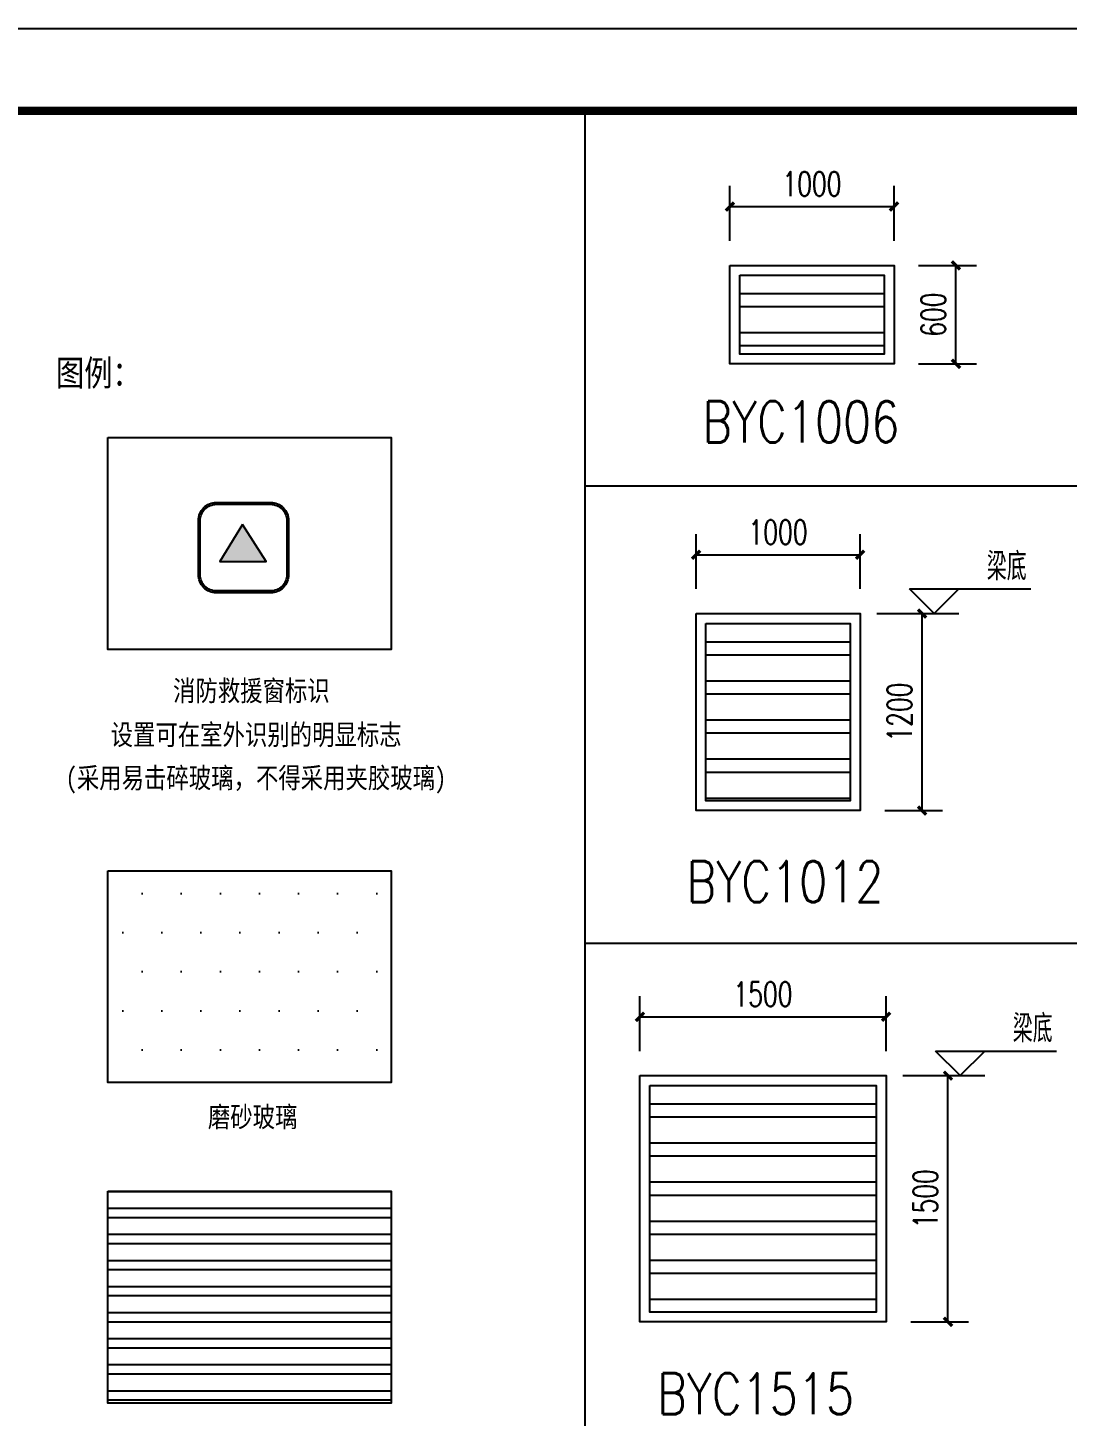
# Model space of a CAD drawing. Extents: x 1738711 to 2346805, y 1189731 to 2516152.
# Drawn here: x 1929728 to 1936062, y 1304718 to 1313176 of the extents above; entities that cross this region are included whole.
import ezdxf
from ezdxf.enums import TextEntityAlignment as Align

# ---------------------------------------------------------------- set-up
doc = ezdxf.new("R2010")
doc.units = 0
doc.header["$LTSCALE"] = 1000
doc.header["$MEASUREMENT"] = 0
doc.linetypes.add('复件 140224通州运河二期售楼部条件图_t3$0$X-ME SHAFT SH$0$X-B2$0$WATER_LINE', pattern=[0])
for name, color, linetype in [('A-Detl-Thin', 1, 'Continuous'), ('A_TEXT', 7, 'Continuous'), ('DIM_ELEV', 3, 'Continuous'), ('PUB_DIM', 3, 'Continuous'), ('PUB_TEXT', 7, 'Continuous'), ('TK', 4, 'Continuous'), ('WINDOW', 144, 'Continuous'), ('看线', 8, 'Continuous')]:
    doc.layers.add(name, color=color, linetype=linetype)
doc.styles.add('_TCH_DIM', font='SIMPLEX', dxfattribs={"bigfont": 'GBCBIG'})
doc.styles.add('_TCH_DIM_T3', font='SIMPLEX', dxfattribs={"width": 0.705882, "bigfont": 'GBCBIG'})
doc.styles.add('HT1', font='simhei_0.ttf')
doc.styles.add('HZ', font='rs', dxfattribs={"bigfont": 'hztxt'})
doc.styles.add('宋体', font='SIMSUN.TTF', dxfattribs={"width": 0.75})
doc.styles.add('黑体', font='simhei_0.ttf', dxfattribs={"width": 0.9})
doc.dimstyles.new('_TCH_ARCH&&50', dxfattribs={"dimtxt": 148.75, "dimasz": 50, "dimexe": 125, "dimexo": 150, "dimgap": 63.125, "dimtad": 1, "dimdec": 0, "dimzin": 0, "dimdsep": 46, "dimtxsty": '_TCH_DIM_T3', "dimblk": 'ARCHTICK', "dimcen": 0.09, "dimclrt": 7, "dimazin": 2, "dimtfac": 1, "dimtdec": 0, "dimtix": 1, "dimtmove": 2, "dimatfit": 3, "dimfxl": 50, "dimtolj": 1, "dimtzin": 0, "dimarcsym": 0})

# ---------------------------------------------------------------- blocks, each defined once
blk = doc.blocks.new('44444')
at = {"layer": 'A-Detl-Thin'}
h = blk.add_hatch(color=1, dxfattribs=at)
h.dxf.hatch_style = 1
h.paths.add_polyline_path([(4501249.5, -50473.8), (4501123.6, -50678.3), (4501379.5, -50678.3)])
for points in [[(4501004.6, -50752.4), (4501004.6, -50452.4, -0.414214), (4501104.6, -50352.4), (4501404.6, -50352.4, -0.414214), (4501504.6, -50452.4), (4501504.6, -50752.4, -0.414214), (4501404.6, -50852.4), (4501104.6, -50852.4, -0.414214)], [(4501014.6, -50752.4), (4501014.6, -50452.4, -0.414214), (4501104.6, -50362.4), (4501404.6, -50362.4, -0.414214), (4501494.6, -50452.4), (4501494.6, -50752.4, -0.414214), (4501404.6, -50842.4), (4501104.6, -50842.4, -0.414214)]]:
    blk.add_lwpolyline(points, format="xyb", close=True, dxfattribs=at)
blk.add_lwpolyline([(4501249.5, -50473.8), (4501123.6, -50678.3), (4501379.5, -50678.3)], close=True, dxfattribs=at)
blk = doc.blocks.new('hjashrtahreahe')
at = {"layer": 'TK', "color": 7, "const_width": 25}
blk.add_lwpolyline([(0, 59400), (84100, 59400), (84100, 0), (0, 0)], close=True, dxfattribs=at)
at = {"layer": 'TK', "color": 3, "const_width": 100}
blk.add_lwpolyline([(2500, 1000), (2500, 58400), (83100, 58400), (83100, 1000)], close=True, dxfattribs=at)
at = {"layer": 'TK', "style": '宋体', "width": 0.75}
for tag, height, p in [('项目负责人', 350, (6003, 57089)), ('专业负责人', 350, (6003, 56224)), ('设计人', 350, (6003, 55419)), ('版号1', 250, (77304, 22193)), ('时间1', 250, (82405, 22193)), ('版号2', 250, (77304, 21593)), ('时间2', 250, (82405, 21593)), ('版号3', 250, (77304, 20993)), ('时间3', 250, (82405, 20993)), ('建筑会签', 0.0001, (78978, 2403)), ('电气会签', 0.0001, (82128, 2403)), ('结构会签', 0.0001, (78978, 1803)), ('暖通会签', 0.0001, (82128, 1803)), ('给排水会签', 0.0001, (78978, 1250)), ('智能化会签', 0.0001, (82128, 1250))]:
    blk.add_attdef(tag, text='', height=height, dxfattribs=at).set_placement(p, align=Align.CENTER)
for tag, p in [('合作设计单位', (80816, 48986)), ('版号说明1', (79854, 22318)), ('版号说明2', (79854, 21718)), ('版号说明3', (79854, 21118)), ('浙江绿储科技有限公司', (80545, 16036)), ('百兆瓦级集中式熔盐储能关键', (80545, 14953)), ('设备研发及制造基地项目', (80545, 14603)), ('1#研发楼', (80545, 13636)), ('图名', (80545, 12436)), ('工程编号', (78978, 11461)), ('子项编号', (82128, 11461)), ('建筑', (78978, 10711)), ('图号', (82128, 10711)), ('施工图', (78978, 9961)), ('2023.03', (82128, 9961)), ('审定', (79353, 8461)), ('审核', (79353, 7711)), ('工程负责', (79353, 6961)), ('专业负责', (79353, 6211)), ('设计', (79353, 5461)), ('制图', (79353, 4711)), ('校对', (79353, 3961))]:
    blk.add_attdef(tag, text='', height=250, dxfattribs=at).set_placement(p, align=Align.MIDDLE_CENTER)
blk = doc.blocks.new('_ArchTick')
at = {"color": 0, "linetype": 'ByBlock', "const_width": 0.4}
blk.add_lwpolyline([(-0.5, -0.5), (0.5, 0.5)], dxfattribs=at)
blk = doc.blocks.new('*D208')
at = {"layer": 'Defpoints', "color": 0, "transparency": 16777216}
for p in [(1934958.3, 1307151.8), (1933458.3, 1306793.1), (1934958.3, 1306793.1)]:
    blk.add_point(p, dxfattribs=at)
at = {"layer": 'PUB_DIM', "color": 0, "lineweight": -2, "transparency": 16777216}
for p, q in [((1933458.3, 1306943.1), (1933458.3, 1307276.8)), ((1934958.3, 1306943.1), (1934958.3, 1307276.8)), ((1933458.3, 1307151.8), (1934958.3, 1307151.8))]:
    blk.add_line(p, q, dxfattribs=at)
at = {"layer": 'PUB_DIM', "color": 0, "lineweight": -2, "transparency": 16777216, "xscale": 50, "yscale": 50, "zscale": 50, "rotation": 180}
blk.add_blockref('_ArchTick', (1933458.3, 1307151.8), dxfattribs=at)
at = {"layer": 'PUB_DIM', "color": 0, "lineweight": -2, "transparency": 16777216, "xscale": 50, "yscale": 50, "zscale": 50}
blk.add_blockref('_ArchTick', (1934958.3, 1307151.8), dxfattribs=at)
at = {"layer": 'PUB_DIM', "color": 7, "transparency": 16777216, "insert": (1934208.3, 1307289.3), "char_height": 148.75, "attachment_point": 5, "style": '_TCH_DIM_T3'}
blk.add_mtext('\\A1;1500', dxfattribs=at)
blk = doc.blocks.new('*D209')
at = {"layer": 'Defpoints', "color": 0, "transparency": 16777216}
for p in [(1934958.3, 1306793.1), (1935335.5, 1306793.1), (1934958.3, 1305293.1)]:
    blk.add_point(p, dxfattribs=at)
at = {"layer": 'PUB_DIM', "color": 0, "lineweight": -2, "transparency": 16777216}
for p, q in [((1935108.3, 1306793.1), (1935460.5, 1306793.1)), ((1935335.5, 1305293.1), (1935335.5, 1306793.1)), ((1935108.3, 1305293.1), (1935460.5, 1305293.1))]:
    blk.add_line(p, q, dxfattribs=at)
at = {"layer": 'PUB_DIM', "color": 0, "lineweight": -2, "transparency": 16777216, "xscale": 50, "yscale": 50, "zscale": 50}
for p, rotation in [((1935335.5, 1306793.1), 90), ((1935335.5, 1305293.1), 270)]:
    blk.add_blockref('_ArchTick', p, dxfattribs=dict(at, rotation=rotation))
at = {"layer": 'PUB_DIM', "color": 7, "transparency": 16777216, "insert": (1935198, 1306043.1), "char_height": 148.75, "attachment_point": 5, "rotation": 90, "style": '_TCH_DIM_T3'}
blk.add_mtext('\\A1;1500', dxfattribs=at)
blk = doc.blocks.new('*D210')
at = {"layer": 'Defpoints', "color": 0, "transparency": 16777216}
for p in [(1934800.2, 1309966.5), (1933800.2, 1309607.8), (1934800.2, 1309607.8)]:
    blk.add_point(p, dxfattribs=at)
at = {"layer": 'PUB_DIM', "color": 0, "lineweight": -2, "transparency": 16777216}
for p, q in [((1933800.2, 1309757.8), (1933800.2, 1310091.5)), ((1934800.2, 1309757.8), (1934800.2, 1310091.5)), ((1933800.2, 1309966.5), (1934800.2, 1309966.5))]:
    blk.add_line(p, q, dxfattribs=at)
at = {"layer": 'PUB_DIM', "color": 0, "lineweight": -2, "transparency": 16777216, "xscale": 50, "yscale": 50, "zscale": 50, "rotation": 180}
blk.add_blockref('_ArchTick', (1933800.2, 1309966.5), dxfattribs=at)
at = {"layer": 'PUB_DIM', "color": 0, "lineweight": -2, "transparency": 16777216, "xscale": 50, "yscale": 50, "zscale": 50}
blk.add_blockref('_ArchTick', (1934800.2, 1309966.5), dxfattribs=at)
at = {"layer": 'PUB_DIM', "color": 7, "transparency": 16777216, "insert": (1934300.2, 1310104), "char_height": 148.75, "attachment_point": 5, "style": '_TCH_DIM_T3'}
blk.add_mtext('\\A1;1000', dxfattribs=at)
blk = doc.blocks.new('*D211')
at = {"layer": 'Defpoints', "color": 0, "transparency": 16777216}
for p in [(1934800.2, 1309607.8), (1935177.4, 1309607.8), (1934800.2, 1308407.8)]:
    blk.add_point(p, dxfattribs=at)
at = {"layer": 'PUB_DIM', "color": 0, "lineweight": -2, "transparency": 16777216}
for p, q in [((1934950.2, 1309607.8), (1935302.4, 1309607.8)), ((1935177.4, 1308407.8), (1935177.4, 1309607.8)), ((1934950.2, 1308407.8), (1935302.4, 1308407.8))]:
    blk.add_line(p, q, dxfattribs=at)
at = {"layer": 'PUB_DIM', "color": 0, "lineweight": -2, "transparency": 16777216, "xscale": 50, "yscale": 50, "zscale": 50}
for p, rotation in [((1935177.4, 1309607.8), 90), ((1935177.4, 1308407.8), 270)]:
    blk.add_blockref('_ArchTick', p, dxfattribs=dict(at, rotation=rotation))
at = {"layer": 'PUB_DIM', "color": 7, "transparency": 16777216, "insert": (1935039.9, 1309007.8), "char_height": 148.75, "attachment_point": 5, "rotation": 90, "style": '_TCH_DIM_T3'}
blk.add_mtext('\\A1;1200', dxfattribs=at)
blk = doc.blocks.new('*D600')
at = {"layer": 'Defpoints', "color": 0, "transparency": 16777216}
for p in [(1935006.7, 1312087.5), (1934006.7, 1311728.8), (1935006.7, 1311728.8)]:
    blk.add_point(p, dxfattribs=at)
at = {"layer": 'PUB_DIM', "color": 0, "lineweight": -2, "transparency": 16777216}
for p, q in [((1934006.7, 1311878.8), (1934006.7, 1312212.5)), ((1935006.7, 1311878.8), (1935006.7, 1312212.5)), ((1934006.7, 1312087.5), (1935006.7, 1312087.5))]:
    blk.add_line(p, q, dxfattribs=at)
at = {"layer": 'PUB_DIM', "color": 0, "lineweight": -2, "transparency": 16777216, "xscale": 50, "yscale": 50, "zscale": 50, "rotation": 180}
blk.add_blockref('_ArchTick', (1934006.7, 1312087.5), dxfattribs=at)
at = {"layer": 'PUB_DIM', "color": 0, "lineweight": -2, "transparency": 16777216, "xscale": 50, "yscale": 50, "zscale": 50}
blk.add_blockref('_ArchTick', (1935006.7, 1312087.5), dxfattribs=at)
at = {"layer": 'PUB_DIM', "color": 7, "transparency": 16777216, "insert": (1934506.7, 1312225), "char_height": 148.75, "attachment_point": 5, "style": '_TCH_DIM_T3'}
blk.add_mtext('\\A1;1000', dxfattribs=at)
blk = doc.blocks.new('*D601')
at = {"layer": 'Defpoints', "color": 0, "transparency": 16777216}
for p in [(1935006.7, 1311728.8), (1935383.9, 1311728.8), (1935006.7, 1311128.8)]:
    blk.add_point(p, dxfattribs=at)
at = {"layer": 'PUB_DIM', "color": 0, "lineweight": -2, "transparency": 16777216}
for p, q in [((1935156.7, 1311728.8), (1935508.9, 1311728.8)), ((1935383.9, 1311128.8), (1935383.9, 1311728.8)), ((1935156.7, 1311128.8), (1935508.9, 1311128.8))]:
    blk.add_line(p, q, dxfattribs=at)
at = {"layer": 'PUB_DIM', "color": 0, "lineweight": -2, "transparency": 16777216, "xscale": 50, "yscale": 50, "zscale": 50}
for p, rotation in [((1935383.9, 1311728.8), 90), ((1935383.9, 1311128.8), 270)]:
    blk.add_blockref('_ArchTick', p, dxfattribs=dict(at, rotation=rotation))
at = {"layer": 'PUB_DIM', "color": 7, "transparency": 16777216, "insert": (1935246.4, 1311428.8), "char_height": 148.75, "attachment_point": 5, "rotation": 90, "style": '_TCH_DIM_T3'}
blk.add_mtext('\\A1;600', dxfattribs=at)

msp = doc.modelspace()

# ---------------------------------------------------------------- hatches: boundary and pattern name
at = {"layer": '看线'}
h = msp.add_hatch(dxfattribs=at)
h.set_pattern_fill('ANSI32', color=256, scale=50, angle=135, style=0)
h.set_pattern_definition([(180, (-267142.28, -367303.42), (-1e-14, -238.125), []), (180, (-267221.66, -367224.04), (-1e-14, -238.125), [])])
h.paths.add_polyline_path([(1934066.7, 1311668.8), (1934066.7, 1311188.8), (1934946.7, 1311188.8), (1934946.7, 1311668.8)])
h = msp.add_hatch(dxfattribs=at)
h.set_pattern_fill('ANSI32', color=256, scale=50, angle=135, style=0)
h.set_pattern_definition([(180, (-267348.77, -369424.41), (-1e-14, -238.125), []), (180, (-267428.14, -369345.04), (-1e-14, -238.125), [])])
h.paths.add_polyline_path([(1933860.2, 1309547.8), (1933860.2, 1308467.8), (1934740.2, 1308467.8), (1934740.2, 1309547.8)])
at = {"layer": '看线', "ltscale": 1.5}
h = msp.add_hatch(dxfattribs=at)
h.set_pattern_fill('DOTS', color=256, scale=150, style=0)
h.set_pattern_definition([(0, (1690990.91, 1639135), (119.0625, 238.125), [0, -238.125])])
h.paths.add_polyline_path([(1930216.3, 1308041.5), (1931942.4, 1308041.5), (1931942.4, 1306750.7), (1930216.3, 1306750.7)])
at = {"layer": '看线'}
h = msp.add_hatch(dxfattribs=at)
h.set_pattern_fill('ANSI32', color=256, scale=50, angle=135, style=0)
h.set_pattern_definition([(180, (-267190.68, -372239.15), (-1e-14, -238.125), []), (180, (-267270.05, -372159.77), (-1e-14, -238.125), [])])
h.paths.add_polyline_path([(1933518.3, 1306733.1), (1933518.3, 1305353.1), (1934898.3, 1305353.1), (1934898.3, 1306733.1)])
h = msp.add_hatch(dxfattribs=at)
h.set_pattern_fill('STEEL', color=256, scale=100, angle=315, style=0)
h.set_pattern_definition([(0, (1690990.91, 1642637.85), (4e-14, 158.75), []), (0, (1691047.04, 1642693.97), (4e-14, 158.75), [])])
h.paths.add_polyline_path([(1930216.3, 1306089.3), (1931942.4, 1306089.3), (1931942.4, 1304798.4), (1930216.3, 1304798.4)])

# ---------------------------------------------------------------- linework, layer by layer
at = {"layer": 'DIM_ELEV'}
for p, q in [((1935252, 1309607.8), (1935102, 1309757.8)), ((1935102, 1309757.8), (1935839.5, 1309757.8)), ((1935252, 1309607.8), (1935402, 1309757.8)), ((1934902, 1309607.8), (1935402, 1309607.8)), ((1935410.1, 1306793.1), (1935260.1, 1306943.1)), ((1935260.1, 1306943.1), (1935997.6, 1306943.1)), ((1935410.1, 1306793.1), (1935560.1, 1306943.1)), ((1935060.1, 1306793.1), (1935560.1, 1306793.1))]:
    msp.add_line(p, q, dxfattribs=at)
at = {"layer": 'WINDOW', "color": 4, "linetype": '复件 140224通州运河二期售楼部条件图_t3$0$X-ME SHAFT SH$0$X-B2$0$WATER_LINE'}
for points in [[(1934006.7, 1311728.8), (1935006.7, 1311728.8), (1935006.7, 1311128.8), (1934006.7, 1311128.8)], [(1933800.2, 1309607.8), (1934800.2, 1309607.8), (1934800.2, 1308407.8), (1933800.2, 1308407.8)], [(1933458.3, 1306793.1), (1934958.3, 1306793.1), (1934958.3, 1305293.1), (1933458.3, 1305293.1)]]:
    msp.add_lwpolyline(points, close=True, dxfattribs=at)
at = {"layer": 'WINDOW', "linetype": '复件 140224通州运河二期售楼部条件图_t3$0$X-ME SHAFT SH$0$X-B2$0$WATER_LINE'}
for points in [[(1934066.7, 1311668.8), (1934946.7, 1311668.8), (1934946.7, 1311188.8), (1934066.7, 1311188.8)], [(1933860.2, 1309547.8), (1934740.2, 1309547.8), (1934740.2, 1308467.8), (1933860.2, 1308467.8)], [(1933518.3, 1306733.1), (1934898.3, 1306733.1), (1934898.3, 1305353.1), (1933518.3, 1305353.1)]]:
    msp.add_lwpolyline(points, close=True, dxfattribs=at)
at = {"layer": 'WINDOW', "color": 144}
for points in [[(1930216.3, 1310679.8), (1931942.4, 1310679.8), (1931942.4, 1309389), (1930216.3, 1309389)], [(1930216.3, 1308041.5), (1931942.4, 1308041.5), (1931942.4, 1306750.7), (1930216.3, 1306750.7)], [(1930216.3, 1306089.3), (1931942.4, 1306089.3), (1931942.4, 1304798.4), (1930216.3, 1304798.4)]]:
    msp.add_lwpolyline(points, close=True, dxfattribs=at)
at = {"layer": '看线', "ltscale": 3}
for p, q in [((1933124, 1302155.9), (1933124, 1312670.1)), ((1933124, 1310386.1), (1936133.1, 1310386.1)), ((1933124, 1307599.9), (1936133.1, 1307599.9))]:
    msp.add_line(p, q, dxfattribs=at)

# ---------------------------------------------------------------- block references
at = {"xscale": 0.5, "yscale": 0.5, "zscale": 0.5}
msp.add_blockref('hjashrtahreahe', (1897833.1, 1283470.1), dxfattribs=at)
at = {"color": 6, "xscale": 1.1, "yscale": 1.1, "zscale": 1.1}
msp.add_blockref('44444', (-3020337.3, 1365672), dxfattribs=at)

# ---------------------------------------------------------------- texts
at = {"layer": 'A_TEXT', "style": 'HT1', "width": 0.8}
for s, p in [('消防救援窗标识', (1930613.3, 1309075.4)), ('设置可在室外识别的明显标志', (1930233, 1308807.7)), ('(采用易击碎玻璃，不得采用夹胶玻璃)', (1929959.4, 1308544.7)), ('磨砂玻璃', (1930825.6, 1306479.9))]:
    msp.add_text(s, height=125, dxfattribs=at).set_placement(p)
at = {"layer": 'PUB_TEXT', "width": 0.8}
for s, height, style, p in [('图例：', 157.5, '黑体', (1929900.7, 1310994.8)), ('BYC1006', 250, 'HZ', (1933839, 1310650.8)), ('BYC1012', 250, 'HZ', (1933742.6, 1307849.8)), ('BYC1515', 250, 'HZ', (1933563.5, 1304730.5))]:
    msp.add_text(s, height=height, dxfattribs=dict(at, style=style)).set_placement(p)
at = {"layer": 'PUB_TEXT', "color": 7, "style": '_TCH_DIM'}
for p in [(1935572.1, 1309810.3), (1935730.2, 1306995.6)]:
    msp.add_text('梁底', height=168.79, dxfattribs=at).set_placement(p)

# ---------------------------------------------------------------- dimensions: what is measured, and where the dimension line sits
at = {"layer": 'PUB_DIM'}
for p1, p2, distance, picture, middle in [((1934006.7, 1311728.8), (1935006.7, 1311728.8), 358.7, '*D600', (1934506.7, 1312225)), ((1935006.7, 1311128.8), (1935006.7, 1311728.8), -377.2, '*D601', (1935246.4, 1311428.8)), ((1933800.2, 1309607.8), (1934800.2, 1309607.8), 358.7, '*D210', (1934300.2, 1310104)), ((1934800.2, 1308407.8), (1934800.2, 1309607.8), -377.2, '*D211', (1935039.9, 1309007.8)), ((1933458.3, 1306793.1), (1934958.3, 1306793.1), 358.7, '*D208', (1934208.3, 1307289.3)), ((1934958.3, 1305293.1), (1934958.3, 1306793.1), -377.2, '*D209', (1935198, 1306043.1))]:
    dim = msp.add_aligned_dim(p1=p1, p2=p2, distance=distance, dimstyle='_TCH_ARCH&&50', dxfattribs=at)
    dim.commit()
    dim.dimension.update_dxf_attribs({"geometry": picture, "text_midpoint": middle})

doc.saveas('drawing.dxf')
